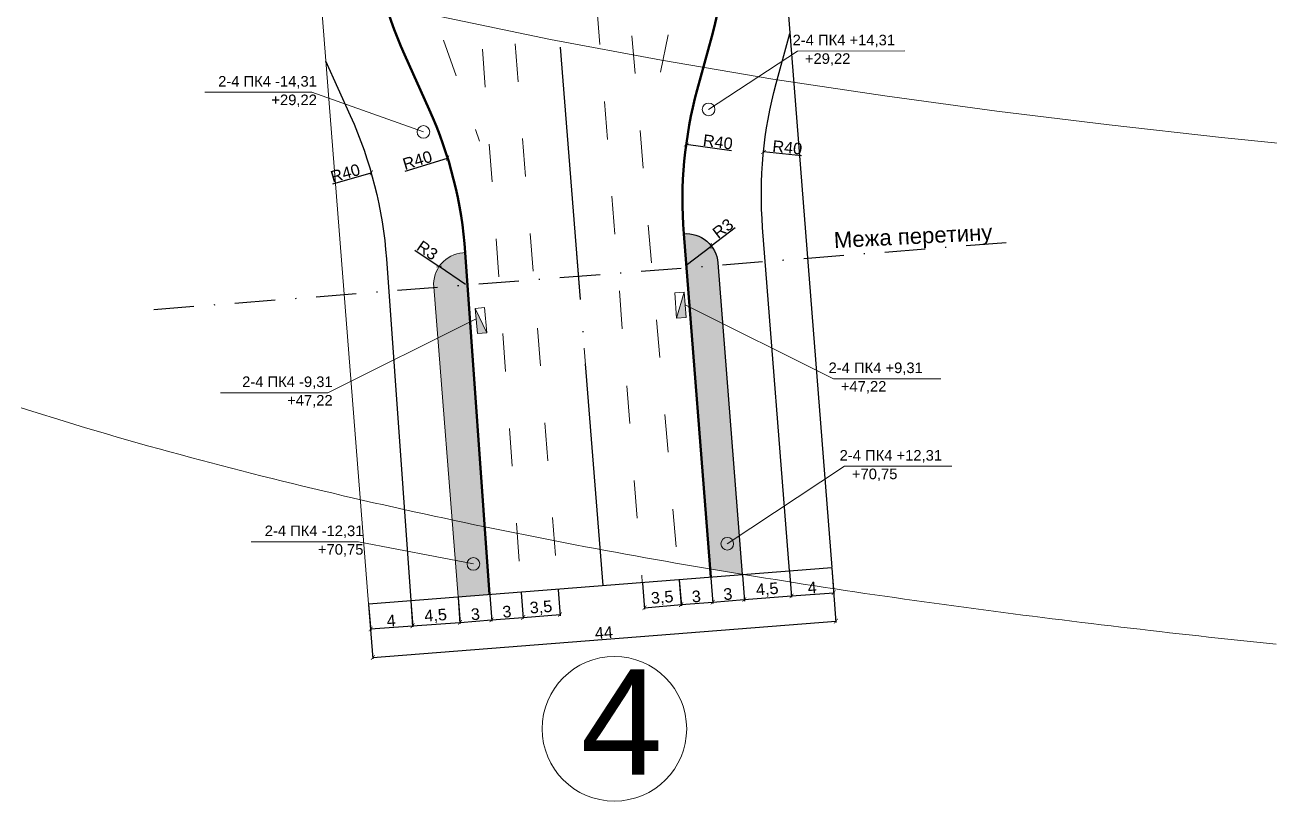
# Model space of a CAD drawing. Header units: millimetres. Extents: x -2123 to 5424, y -1286 to 835.
# Drawn here: x 1735.7 to 1853.5, y -223.3 to -149.8 of the extents above; entities that cross this region are included whole.
import ezdxf

# ---------------------------------------------------------------- set-up
doc = ezdxf.new("R2010")
doc.units = ezdxf.units.MM
for name, pattern in [('ACAD_ISO03W100', [30, 12, -18]), ('ACAD_ISO04W100', [30, 24, -3, 0, -3]), ('DASHDOT', [25.4, 12.7, -6.35, 0, -6.35])]:
    doc.linetypes.add(name, pattern=pattern)
doc.layers.get('0').update_dxf_attribs({"lineweight": 15})
for name, color, linetype, lineweight in [('1 Відмітки', 7, 'Continuous', 25), ('вертикалка', 6, 'Continuous', 15), ('Горизонталі', 7, 'Continuous', 18), ('Дор. Розм.', 7, 'Continuous', 50), ('дорога', 126, 'Continuous', 25), ('поздовжній профіль', 250, 'Continuous', 15), ('Позначки Наталії Симочко_Ном._пера__7', 7, 'Continuous', 18), ('Текст', 7, 'Continuous', 15)]:
    doc.layers.add(name, color=color, linetype=linetype, lineweight=lineweight)
doc.layers.add('Вісь', color=170, linetype='ACAD_ISO04W100')
doc.layers.add('Осі', color=164, linetype='Continuous')
doc.layers.add('Озелення', color=7, linetype='Continuous', lineweight=15, true_color=0x2bad00)
doc.styles.get("Standard").update_dxf_attribs({"font": 'arial.ttf'})
doc.styles.add('СГЕНЕРИР_СТИЛЬ_1', font='arial.ttf')
doc.dimstyles.new('Переход', dxfattribs={"dimscale": 0.1, "dimtxt": 11, "dimasz": 4, "dimexe": 1.25, "dimexo": 0.625, "dimgap": 0.9, "dimtad": 1, "dimtxsty": 'Standard', "dimblk": 'ARCHTICK', "dimcen": 2.5, "dimadec": 0, "dimazin": 0, "dimtfac": 1, "dimtmove": 0, "dimatfit": 3, "dimldrblk": 'ARCHTICK', "dimfxl": 1, "dimarcsym": 0})

# ---------------------------------------------------------------- blocks, each defined once
blk = doc.blocks.new('_ArchTick')
at = {"color": 0, "linetype": 'ByBlock', "const_width": 0.15}
blk.add_lwpolyline([(-0.5, -0.5), (0.5, 0.5)], dxfattribs=at)
blk = doc.blocks.new('*D745')
at = {"layer": 'Defpoints', "color": 0, "lineweight": 20, "transparency": 16777216}
for p in [(1768.23, -204.65), (1772.22, -204.33), (1772.4, -206.71)]:
    blk.add_point(p, dxfattribs=at)
at = {"layer": 'вертикалка', "color": 0, "lineweight": -2, "transparency": 16777216}
for p, q in [((1768.23, -204.71), (1768.43, -207.15)), ((1772.22, -204.39), (1772.41, -206.83)), ((1768.42, -207.02), (1772.4, -206.71))]:
    blk.add_line(p, q, dxfattribs=at)
at = {"layer": 'вертикалка', "color": 0, "lineweight": -2, "transparency": 16777216, "xscale": 0.4, "yscale": 0.4, "zscale": 0.4}
for p, rotation in [((1768.42, -207.02), 184.4926593812936), ((1772.4, -206.71), 4.492659381293628)]:
    blk.add_blockref('_ArchTick', p, dxfattribs=dict(at, rotation=rotation))
at = {"layer": 'вертикалка', "color": 0, "lineweight": 20, "transparency": 16777216, "insert": (1770.36, -206.23), "char_height": 1.1, "attachment_point": 5, "rotation": 4.4927}
blk.add_mtext('4', dxfattribs=at)
blk = doc.blocks.new('*D746')
at = {"layer": 'Defpoints', "color": 0, "lineweight": 20, "transparency": 16777216}
for p in [(1772.22, -204.3), (1776.7, -203.98), (1776.88, -206.39)]:
    blk.add_point(p, dxfattribs=at)
at = {"layer": 'вертикалка', "color": 0, "lineweight": -2, "transparency": 16777216}
for p, q in [((1772.22, -204.36), (1772.4, -206.83)), ((1776.71, -204.04), (1776.88, -206.51)), ((1772.39, -206.71), (1776.88, -206.39))]:
    blk.add_line(p, q, dxfattribs=at)
at = {"layer": 'вертикалка', "color": 0, "lineweight": -2, "transparency": 16777216, "xscale": 0.4, "yscale": 0.4, "zscale": 0.4}
for p, rotation in [((1776.88, -206.39), 4.074250877712256), ((1772.39, -206.71), 184.0742508777122)]:
    blk.add_blockref('_ArchTick', p, dxfattribs=dict(at, rotation=rotation))
at = {"layer": 'вертикалка', "color": 0, "lineweight": 20, "transparency": 16777216, "insert": (1774.58, -205.8), "char_height": 1.1, "attachment_point": 5, "rotation": 4.0743}
blk.add_mtext('4,5', dxfattribs=at)
blk = doc.blocks.new('*D747')
at = {"layer": 'Defpoints', "color": 0, "lineweight": 20, "transparency": 16777216}
for p in [(1779.69, -203.75), (1776.7, -203.98), (1779.88, -206.15)]:
    blk.add_point(p, dxfattribs=at)
at = {"layer": 'вертикалка', "color": 0, "lineweight": -2, "transparency": 16777216}
for p, q in [((1779.7, -203.81), (1779.89, -206.28)), ((1776.71, -204.04), (1776.9, -206.51)), ((1776.89, -206.39), (1779.88, -206.15))]:
    blk.add_line(p, q, dxfattribs=at)
at = {"layer": 'вертикалка', "color": 0, "lineweight": -2, "transparency": 16777216, "xscale": 0.4, "yscale": 0.4, "zscale": 0.4}
for p, rotation in [((1776.89, -206.39), 184.4926594338486), ((1779.88, -206.15), 4.492659433848631)]:
    blk.add_blockref('_ArchTick', p, dxfattribs=dict(at, rotation=rotation))
at = {"layer": 'вертикалка', "color": 0, "lineweight": 20, "transparency": 16777216, "insert": (1778.34, -205.62), "char_height": 1.1, "attachment_point": 5, "rotation": 4.4927}
blk.add_mtext('3', dxfattribs=at)
blk = doc.blocks.new('*D748')
at = {"layer": 'Defpoints', "color": 0, "lineweight": 20, "transparency": 16777216}
for p in [(1779.69, -203.75), (1782.69, -203.51), (1782.87, -205.92)]:
    blk.add_point(p, dxfattribs=at)
at = {"layer": 'вертикалка', "color": 0, "lineweight": -2, "transparency": 16777216}
for p, q in [((1779.7, -203.81), (1779.89, -206.28)), ((1782.69, -203.57), (1782.88, -206.04)), ((1779.88, -206.15), (1782.87, -205.92))]:
    blk.add_line(p, q, dxfattribs=at)
at = {"layer": 'вертикалка', "color": 0, "lineweight": -2, "transparency": 16777216, "xscale": 0.4, "yscale": 0.4, "zscale": 0.4}
for p, rotation in [((1779.88, -206.15), 184.4926593812931), ((1782.87, -205.92), 4.492659381293132)]:
    blk.add_blockref('_ArchTick', p, dxfattribs=dict(at, rotation=rotation))
at = {"layer": 'вертикалка', "color": 0, "lineweight": 20, "transparency": 16777216, "insert": (1781.33, -205.38), "char_height": 1.1, "attachment_point": 5, "rotation": 4.4927}
blk.add_mtext('3', dxfattribs=at)
blk = doc.blocks.new('*D749')
at = {"layer": 'Defpoints', "color": 0, "lineweight": 20, "transparency": 16777216}
for p in [(1782.69, -203.51), (1786.17, -203.24), (1786.36, -205.64)]:
    blk.add_point(p, dxfattribs=at)
at = {"layer": 'вертикалка', "color": 0, "lineweight": -2, "transparency": 16777216}
for p, q in [((1782.69, -203.57), (1782.88, -206.04)), ((1786.18, -203.3), (1786.37, -205.77)), ((1782.88, -205.92), (1786.36, -205.64))]:
    blk.add_line(p, q, dxfattribs=at)
at = {"layer": 'вертикалка', "color": 0, "lineweight": -2, "transparency": 16777216, "xscale": 0.4, "yscale": 0.4, "zscale": 0.4}
for p, rotation in [((1782.88, -205.92), 184.5115623272877), ((1786.36, -205.64), 4.511562327287682)]:
    blk.add_blockref('_ArchTick', p, dxfattribs=dict(at, rotation=rotation))
at = {"layer": 'вертикалка', "color": 0, "lineweight": 20, "transparency": 16777216, "insert": (1784.56, -205.03), "char_height": 1.1, "attachment_point": 5, "rotation": 4.5116}
blk.add_mtext('3,5', dxfattribs=at)
blk = doc.blocks.new('*D752')
at = {"layer": 'Defpoints', "color": 0, "lineweight": 20, "transparency": 16777216}
for p in [(1794.15, -202.61), (1797.64, -202.31), (1797.85, -204.71)]:
    blk.add_point(p, dxfattribs=at)
at = {"layer": 'вертикалка', "color": 0, "lineweight": -2, "transparency": 16777216}
for p, q in [((1794.16, -202.67), (1794.37, -205.14)), ((1797.64, -202.37), (1797.86, -204.83)), ((1794.36, -205.01), (1797.85, -204.71))]:
    blk.add_line(p, q, dxfattribs=at)
at = {"layer": 'вертикалка', "color": 0, "lineweight": -2, "transparency": 16777216, "xscale": 0.4, "yscale": 0.4, "zscale": 0.4}
for p, rotation in [((1794.36, -205.01), 184.9745238901662), ((1797.85, -204.71), 4.974523890166207)]:
    blk.add_blockref('_ArchTick', p, dxfattribs=dict(at, rotation=rotation))
at = {"layer": 'вертикалка', "color": 0, "lineweight": 20, "transparency": 16777216, "insert": (1796.04, -204.11), "char_height": 1.1, "attachment_point": 5, "rotation": 4.9745}
blk.add_mtext('3,5', dxfattribs=at)
blk = doc.blocks.new('*D753')
at = {"layer": 'Defpoints', "color": 0, "lineweight": 20, "transparency": 16777216}
for p in [(1797.64, -202.33), (1800.63, -202.1), (1800.82, -204.48)]:
    blk.add_point(p, dxfattribs=at)
at = {"layer": 'вертикалка', "color": 0, "lineweight": -2, "transparency": 16777216}
for p, q in [((1797.64, -202.4), (1797.84, -204.84)), ((1800.64, -202.16), (1800.83, -204.6)), ((1797.83, -204.71), (1800.82, -204.48))]:
    blk.add_line(p, q, dxfattribs=at)
at = {"layer": 'вертикалка', "color": 0, "lineweight": -2, "transparency": 16777216, "xscale": 0.4, "yscale": 0.4, "zscale": 0.4}
for p, rotation in [((1797.83, -204.71), 184.4926593813177), ((1800.82, -204.48), 4.492659381317775)]:
    blk.add_blockref('_ArchTick', p, dxfattribs=dict(at, rotation=rotation))
at = {"layer": 'вертикалка', "color": 0, "lineweight": 20, "transparency": 16777216, "insert": (1799.27, -203.94), "char_height": 1.1, "attachment_point": 5, "rotation": 4.4927}
blk.add_mtext('3', dxfattribs=at)
blk = doc.blocks.new('*D754')
at = {"layer": 'Defpoints', "color": 0, "lineweight": 20, "transparency": 16777216}
for p in [(1800.63, -202.1), (1803.62, -201.87), (1803.81, -204.24)]:
    blk.add_point(p, dxfattribs=at)
at = {"layer": 'вертикалка', "color": 0, "lineweight": -2, "transparency": 16777216}
for p, q in [((1800.64, -202.16), (1800.83, -204.6)), ((1803.63, -201.93), (1803.82, -204.37)), ((1800.82, -204.48), (1803.81, -204.24))]:
    blk.add_line(p, q, dxfattribs=at)
at = {"layer": 'вертикалка', "color": 0, "lineweight": -2, "transparency": 16777216, "xscale": 0.4, "yscale": 0.4, "zscale": 0.4}
for p, rotation in [((1800.82, -204.48), 184.4681231501093), ((1803.81, -204.24), 4.468123150109329)]:
    blk.add_blockref('_ArchTick', p, dxfattribs=dict(at, rotation=rotation))
at = {"layer": 'вертикалка', "color": 0, "lineweight": 20, "transparency": 16777216, "insert": (1802.26, -203.71), "char_height": 1.1, "attachment_point": 5, "rotation": 4.4681}
blk.add_mtext('3', dxfattribs=at)
blk = doc.blocks.new('*D755')
at = {"layer": 'Defpoints', "color": 0, "lineweight": 20, "transparency": 16777216}
for p in [(1808.11, -201.51), (1803.62, -201.87), (1808.29, -203.89)]:
    blk.add_point(p, dxfattribs=at)
at = {"layer": 'вертикалка', "color": 0, "lineweight": -2, "transparency": 16777216}
for p, q in [((1803.63, -201.93), (1803.82, -204.37)), ((1808.11, -201.57), (1808.3, -204.01)), ((1803.81, -204.24), (1808.29, -203.89))]:
    blk.add_line(p, q, dxfattribs=at)
at = {"layer": 'вертикалка', "color": 0, "lineweight": -2, "transparency": 16777216, "xscale": 0.4, "yscale": 0.4, "zscale": 0.4}
for p, rotation in [((1808.29, -203.89), 4.492659381293272), ((1803.81, -204.24), 184.4926593812932)]:
    blk.add_blockref('_ArchTick', p, dxfattribs=dict(at, rotation=rotation))
at = {"layer": 'вертикалка', "color": 0, "lineweight": 20, "transparency": 16777216, "insert": (1805.99, -203.32), "char_height": 1.1, "attachment_point": 5, "rotation": 4.4927}
blk.add_mtext('4,5', dxfattribs=at)
blk = doc.blocks.new('*D756')
at = {"layer": 'Defpoints', "color": 0, "lineweight": 20, "transparency": 16777216}
for p in [(1808.11, -201.51), (1812.1, -201.2), (1812.28, -203.58)]:
    blk.add_point(p, dxfattribs=at)
at = {"layer": 'вертикалка', "color": 0, "lineweight": -2, "transparency": 16777216}
for p, q in [((1812.1, -201.26), (1812.29, -203.7)), ((1808.11, -201.57), (1808.3, -204.01)), ((1808.29, -203.89), (1812.28, -203.58))]:
    blk.add_line(p, q, dxfattribs=at)
at = {"layer": 'вертикалка', "color": 0, "lineweight": -2, "transparency": 16777216, "xscale": 0.4, "yscale": 0.4, "zscale": 0.4}
for p, rotation in [((1808.29, -203.89), 184.4926593812935), ((1812.28, -203.58), 4.49265938129345)]:
    blk.add_blockref('_ArchTick', p, dxfattribs=dict(at, rotation=rotation))
at = {"layer": 'вертикалка', "color": 0, "lineweight": 20, "transparency": 16777216, "insert": (1810.24, -203.1), "char_height": 1.1, "attachment_point": 5, "rotation": 4.4927}
blk.add_mtext('4', dxfattribs=at)
blk = doc.blocks.new('*D757')
at = {"layer": 'Defpoints', "color": 0, "lineweight": 20, "transparency": 16777216}
for p in [(1812.1, -201.2), (1768.23, -204.65), (1812.49, -206.27)]:
    blk.add_point(p, dxfattribs=at)
at = {"layer": 'вертикалка', "color": 0, "lineweight": -2, "transparency": 16777216}
for p, q in [((1812.1, -201.26), (1812.5, -206.4)), ((1768.23, -204.71), (1768.64, -209.84)), ((1768.63, -209.72), (1812.49, -206.27))]:
    blk.add_line(p, q, dxfattribs=at)
at = {"layer": 'вертикалка', "color": 0, "lineweight": -2, "transparency": 16777216, "xscale": 0.4, "yscale": 0.4, "zscale": 0.4}
for p, rotation in [((1812.49, -206.27), 4.492659381292509), ((1768.63, -209.72), 184.4926593812925)]:
    blk.add_blockref('_ArchTick', p, dxfattribs=dict(at, rotation=rotation))
at = {"layer": 'вертикалка', "color": 0, "lineweight": 20, "transparency": 16777216, "insert": (1790.51, -207.36), "char_height": 1.1, "attachment_point": 5, "rotation": 4.4927}
blk.add_mtext('44', dxfattribs=at)
blk = doc.blocks.new('*D776')
at = {"layer": 'Defpoints', "color": 0, "transparency": 16777216}
for p in [(1774.91, -172.7), (1777.39, -174.39)]:
    blk.add_point(p, dxfattribs=at)
at = {"layer": 'вертикалка', "color": 0, "lineweight": -2, "transparency": 16777216}
for p in [(1772.61, -171.15), (1777.39, -174.39)]:
    blk.add_line(p, (1774.91, -172.7), dxfattribs=at)
at = {"layer": 'вертикалка', "color": 0, "lineweight": -2, "transparency": 16777216, "xscale": 0.4, "yscale": 0.4, "zscale": 0.4, "rotation": 325.8332558676526}
blk.add_blockref('_ArchTick', (1774.91, -172.7), dxfattribs=at)
at = {"layer": 'вертикалка', "color": 0, "lineweight": 20, "transparency": 16777216, "insert": (1773.79, -171.16), "char_height": 1.1, "attachment_point": 5, "rotation": 325.8333}
blk.add_mtext('R3', dxfattribs=at)
blk = doc.blocks.new('*D777')
at = {"layer": 'Defpoints', "color": 0, "transparency": 16777216}
for p in [(1800.69, -170.75), (1798.31, -172.57)]:
    blk.add_point(p, dxfattribs=at)
at = {"layer": 'вертикалка', "color": 0, "lineweight": -2, "transparency": 16777216}
for p in [(1802.96, -169.02), (1798.31, -172.57)]:
    blk.add_line(p, (1800.69, -170.75), dxfattribs=at)
at = {"layer": 'вертикалка', "color": 0, "lineweight": -2, "transparency": 16777216, "xscale": 0.4, "yscale": 0.4, "zscale": 0.4, "rotation": 217.4042619990289}
blk.add_blockref('_ArchTick', (1800.69, -170.75), dxfattribs=at)
at = {"layer": 'вертикалка', "color": 0, "lineweight": 20, "transparency": 16777216, "insert": (1801.79, -169.09), "char_height": 1.1, "attachment_point": 5, "rotation": 37.4043}
blk.add_mtext('R3', dxfattribs=at)
blk = doc.blocks.new('*D778')
at = {"layer": 'Defpoints', "color": 0, "transparency": 16777216}
for p in [(1768.48, -163.82), (1730.01, -174.81)]:
    blk.add_point(p, dxfattribs=at)
at = {"layer": 'вертикалка', "color": 0, "lineweight": -2, "transparency": 16777216}
blk.add_line((1764.85, -164.86), (1768.48, -163.82), dxfattribs=at)
at = {"layer": 'вертикалка', "color": 0, "lineweight": -2, "transparency": 16777216, "xscale": 0.4, "yscale": 0.4, "zscale": 0.4, "rotation": 15.93849663615194}
blk.add_blockref('_ArchTick', (1768.48, -163.82), dxfattribs=at)
at = {"layer": 'вертикалка', "color": 0, "lineweight": 20, "transparency": 16777216, "insert": (1766.02, -163.85), "char_height": 1.1, "attachment_point": 5, "rotation": 15.9385}
blk.add_mtext('R40', dxfattribs=at)
blk = doc.blocks.new('*D779')
at = {"layer": 'Defpoints', "color": 0, "transparency": 16777216}
for p in [(1805.63, -161.84), (1845.43, -165.86)]:
    blk.add_point(p, dxfattribs=at)
at = {"layer": 'вертикалка', "color": 0, "lineweight": -2, "transparency": 16777216}
blk.add_line((1809.22, -162.21), (1805.63, -161.84), dxfattribs=at)
at = {"layer": 'вертикалка', "color": 0, "lineweight": -2, "transparency": 16777216, "xscale": 0.4, "yscale": 0.4, "zscale": 0.4, "rotation": 174.2344956196553}
blk.add_blockref('_ArchTick', (1805.63, -161.84), dxfattribs=at)
at = {"layer": 'вертикалка', "color": 0, "lineweight": 20, "transparency": 16777216, "insert": (1807.89, -161.42), "char_height": 1.1, "attachment_point": 5, "rotation": 354.2345}
blk.add_mtext('R40', dxfattribs=at)
blk = doc.blocks.new('*D780')
at = {"layer": 'Defpoints', "color": 0, "transparency": 16777216}
for p in [(1798.31, -161.15), (1837.95, -166.45)]:
    blk.add_point(p, dxfattribs=at)
at = {"layer": 'вертикалка', "color": 0, "lineweight": -2, "transparency": 16777216}
blk.add_line((1802.61, -161.73), (1798.31, -161.15), dxfattribs=at)
at = {"layer": 'вертикалка', "color": 0, "lineweight": -2, "transparency": 16777216, "xscale": 0.4, "yscale": 0.4, "zscale": 0.4, "rotation": 172.3906218034746}
blk.add_blockref('_ArchTick', (1798.31, -161.15), dxfattribs=at)
at = {"layer": 'вертикалка', "color": 0, "lineweight": 20, "transparency": 16777216, "insert": (1801.31, -160.9), "char_height": 1.1, "attachment_point": 5, "rotation": 352.3906}
blk.add_mtext('R40', dxfattribs=at)
blk = doc.blocks.new('*D781')
at = {"layer": 'Defpoints', "color": 0, "transparency": 16777216}
for p in [(1775.71, -162.43), (1737.49, -174.22)]:
    blk.add_point(p, dxfattribs=at)
at = {"layer": 'вертикалка', "color": 0, "lineweight": -2, "transparency": 16777216}
blk.add_line((1771.7, -163.67), (1775.71, -162.43), dxfattribs=at)
at = {"layer": 'вертикалка', "color": 0, "lineweight": -2, "transparency": 16777216, "xscale": 0.4, "yscale": 0.4, "zscale": 0.4, "rotation": 17.14514775787028}
blk.add_blockref('_ArchTick', (1775.71, -162.43), dxfattribs=at)
at = {"layer": 'вертикалка', "color": 0, "lineweight": 20, "transparency": 16777216, "insert": (1772.85, -162.63), "char_height": 1.1, "attachment_point": 5, "rotation": 17.1451}
blk.add_mtext('R40', dxfattribs=at)
blk = doc.blocks.new('столб')
at = {"layer": 'поздовжній профіль', "color": 160}
for points in [[(-500, 0, 0, 0, 0), (-1000, 0, 350, 0, 0), (-1700, 0, 0, 0, 0)], [(500, 0, 0, 0, 0), (1000, 0, 350, 0, 0), (1700, 0, 0, 0, 0)]]:
    blk.add_lwpolyline(points, format="xyseb", dxfattribs=at)
blk.add_circle((0, 0), 500, dxfattribs=at)

msp = doc.modelspace()

# ---------------------------------------------------------------- hatches: boundary and pattern name
at = {"layer": 'вертикалка'}
h = msp.add_hatch(color=0, dxfattribs=at)
h.dxf.hatch_style = 1
h.paths.add_polyline_path([(1798.126, -175.133), (1798.296, -177.527), (1797.398, -177.591)])
h = msp.add_hatch(color=0, dxfattribs=at)
h.dxf.hatch_style = 1
h.paths.add_polyline_path([(1778.319, -176.659), (1778.528, -179.05), (1779.425, -178.971)])
at = {"layer": 'Озелення', "lineweight": 20}
h = msp.add_hatch(dxfattribs=at)
h.set_pattern_fill('GRASS', color=0, scale=0.1)
h.paths.add_polyline_path([(1595.841, 42.076), (1581.276, 42.092), (1581.035, 40.819), (1580.766, 39.29), (1580.515, 37.744), (1580.418, 37.093), (1598.835, 37.072), (1598.837, 39.072, 0.4142136)])
h.paths.add_polyline_path([(1581.276, 42.092), (1579.535, 42.094), (1579.529, 37.094), (1580.418, 37.093), (1580.515, 37.744), (1580.766, 39.29), (1581.035, 40.819)])
h.paths.add_polyline_path([(1624.83, 21.03), (1625.028, 22.043), (1579.512, 22.094), (1579.506, 17.094), (1624.745, 17.043)])
h.paths.add_polyline_path([(1649.878, 19.436, -0.4145469), (1652.386, 21.94), (1640.351, 21.965), (1639.374, 20.483, -0.2521436), (1639.644, 19.982, -1), (1638.444, 19.982, -0.5972608), (1639.374, 20.483), (1640.391, 22.025), (1625.028, 22.043), (1624.83, 21.03), (1624.745, 17.043), (1651.751, 17.012, -0.3413729)])
h.paths.add_polyline_path([(1660.449, 22.002), (1640.391, 22.025), (1640.351, 21.965), (1652.386, 21.94, 0.4145469), (1649.878, 19.436, 0.3413729), (1651.751, 17.012), (1660.625, 17.002, -0.2963597), (1660.476, 17.23)])
h.paths.add_polyline_path([(1663.815, 19.999), (1663.818, 21.999), (1660.949, 22.002), (1660.962, 19.608, -1.0028232), (1661.962, 19.61, -0.9971848), (1660.962, 19.608), (1660.976, 17.233, -0.2999659), (1660.826, 17.002, 0.4128913)])
h.paths.add_polyline_path([(1801.302, -172.339, 0.4142136), (1798.076, -169.584), (1800.571, -201.333), (1801.096, -201.421), (1802.042, -201.58), (1802.988, -201.736), (1803.62, -201.84)])
h.paths.add_polyline_path([(1777.389, -171.378), (1777.153, -171.397, 0.4142136), (1774.397, -174.623), (1776.131, -196.693), (1776.357, -196.742), (1777.313, -196.944), (1778.269, -197.144), (1779.225, -197.342), (1779.238, -197.344)])
h.paths.add_polyline_path([(1779.238, -197.345), (1778.269, -197.144), (1777.313, -196.944), (1776.357, -196.742), (1776.131, -196.693), (1776.704, -203.98), (1779.694, -203.745)])
h.paths.add_polyline_path([(1994.689, 21.692), (1940.412, 21.754), (1940.41, 19.754, 0.4142136), (1943.406, 16.751), (1994.684, 16.692)])
h.paths.add_polyline_path([(1994.712, 41.692), (1907.341, 41.792), (1903.632, 41.004), (1898.312, 40.062), (1892.865, 39.018), (1890.065, 38.369), (1887.198, 37.588), (1884.807, 36.817), (1994.706, 36.692)])

# ---------------------------------------------------------------- linework, layer by layer
at = {"layer": 'вертикалка', "color": 0}
for p, q in [((1798.126, -175.133, 200), (1797.398, -177.591, 200)), ((1778.319, -176.659, 200), (1779.425, -178.971, 200))]:
    msp.add_line(p, q, dxfattribs=at)
at = {"layer": 'вертикалка', "color": 0, "elevation": 200}
for points in [[(1798.296, -177.527), (1797.398, -177.591), (1797.228, -175.197), (1798.126, -175.133)], [(1778.528, -179.05), (1779.425, -178.971), (1779.216, -176.58), (1778.319, -176.659)]]:
    msp.add_lwpolyline(points, close=True, dxfattribs=at)
at = {"layer": 'Вісь', "color": 18, "true_color": 0x000000}
msp.add_lwpolyline([(1753.074, 268.177), (1790.418, -202.902)], dxfattribs=at)
at = {"layer": 'Горизонталі'}
msp.add_lwpolyline([(1859.676, -161.554), (1849.02, -160.463), (1838.37, -159.276), (1827.734, -157.973), (1817.119, -156.533), (1806.531, -154.936), (1795.978, -153.162), (1785.466, -151.191), (1775.003, -149.003), (1764.596, -146.577), (1754.254, -143.889), (1744.004, -140.861), (1733.884, -137.391), (1723.929, -133.378), (1714.179, -128.727), (1704.693, -123.42), (1695.546, -117.489), (1686.81, -110.963), (1678.56, -103.876), (1670.869, -96.258), (1663.81, -88.142), (1657.457, -79.557)], dxfattribs=at)
at = {"layer": 'Горизонталі', "elevation": 205}
msp.add_lwpolyline([(1854.197, -208.472), (1853.282, -208.375), (1852.367, -208.278), (1851.45, -208.181), (1850.533, -208.082), (1849.616, -207.983), (1848.698, -207.883), (1847.779, -207.782), (1846.859, -207.68), (1845.939, -207.578), (1845.018, -207.475), (1844.097, -207.37), (1843.174, -207.265), (1842.252, -207.159), (1841.328, -207.052), (1840.405, -206.945), (1839.48, -206.836), (1838.555, -206.726), (1837.629, -206.616), (1836.703, -206.504), (1835.776, -206.392), (1834.848, -206.278), (1833.92, -206.164), (1832.99, -206.048), (1832.06, -205.932), (1831.13, -205.814), (1830.2, -205.695), (1829.269, -205.576), (1828.337, -205.455), (1827.405, -205.333), (1826.473, -205.21), (1825.54, -205.086), (1824.606, -204.961), (1823.672, -204.835), (1822.737, -204.707), (1821.801, -204.578), (1820.865, -204.448), (1819.929, -204.317), (1818.992, -204.185), (1818.055, -204.052), (1817.117, -203.917), (1816.178, -203.781), (1815.239, -203.643), (1814.3, -203.505), (1813.36, -203.365), (1812.419, -203.224), (1811.478, -203.081), (1810.537, -202.937), (1809.595, -202.792), (1808.652, -202.646), (1807.709, -202.498), (1806.766, -202.348), (1805.822, -202.197), (1804.878, -202.045), (1803.933, -201.891), (1802.988, -201.736), (1802.042, -201.58), (1801.096, -201.421), (1800.15, -201.262), (1799.203, -201.101), (1798.255, -200.938), (1797.308, -200.774), (1796.359, -200.608), (1795.411, -200.441), (1794.462, -200.272), (1793.512, -200.101), (1792.562, -199.929), (1791.612, -199.755), (1790.661, -199.58), (1789.71, -199.403), (1788.759, -199.224), (1787.807, -199.044), (1786.855, -198.862), (1785.902, -198.678), (1784.95, -198.492), (1783.996, -198.305), (1783.043, -198.116), (1782.089, -197.925), (1781.134, -197.732), (1780.18, -197.538), (1779.225, -197.342), (1778.269, -197.144), (1777.313, -196.944), (1776.357, -196.742), (1775.401, -196.538), (1774.444, -196.332), (1773.488, -196.125), (1772.53, -195.915), (1771.573, -195.704), (1770.615, -195.491), (1769.657, -195.275), (1768.698, -195.058), (1767.74, -194.839), (1766.781, -194.617), (1765.822, -194.394), (1764.862, -194.169), (1763.903, -193.941), (1762.943, -193.712), (1761.983, -193.48), (1761.022, -193.246), (1760.061, -193.011), (1759.1, -192.773), (1758.139, -192.532), (1757.177, -192.29), (1756.213, -192.045), (1755.246, -191.797), (1754.276, -191.545), (1753.303, -191.291), (1752.327, -191.033), (1751.348, -190.772), (1750.367, -190.508), (1749.382, -190.24), (1748.394, -189.968), (1747.404, -189.693), (1746.411, -189.414), (1745.415, -189.131), (1744.416, -188.844), (1743.414, -188.553), (1742.41, -188.258), (1741.403, -187.959), (1740.394, -187.656), (1739.382, -187.348), (1738.367, -187.036), (1737.35, -186.719), (1736.331, -186.397), (1735.309, -186.071)], dxfattribs=at)
at = {"layer": 'Дор. Розм.', "color": 18, "true_color": 0x000000}
for points in [[(1800.631, -202.1), (1798.076, -169.584, -0.0861799), (1799.354, -155.956), (1800.73, -150.897, 0.0860988), (1802.009, -137.282), (1795.965, -60.045, -0.2220612), (1807.845, -28.338), (1847.369, 10.396, -0.196584), (1875.412, 21.828), (1885.412, 21.817)], [(1767.331, -128.183), (1768.246, -139.449, 0.0856233), (1771.635, -152.62), (1773.97, -157.813, -0.088113), (1777.389, -171.378), (1779.694, -203.745)]]:
    msp.add_lwpolyline(points, format="xyb", dxfattribs=at)
at = {"layer": 'дорога', "color": 18, "true_color": 0x000000}
for points in [[(1799.997, -47.223), (1812.096, -201.199)], [(1768.23, -204.646), (1812.096, -201.199)]]:
    msp.add_lwpolyline(points, dxfattribs=at)
at = {"layer": 'дорога', "color": 18, "lineweight": 20, "true_color": 0x000000}
msp.add_lwpolyline([(1756.427, -54.727), (1768.23, -204.646)], dxfattribs=at)
at = {"layer": 'дорога', "color": 18, "true_color": 0x000000}
for points in [[(1808.108, -201.513), (1805.553, -168.996, -0.0861799), (1806.831, -155.369), (1808.122, -150.622)], [(1764.158, -153.208), (1766.493, -158.401, -0.088113), (1769.912, -171.966), (1772.217, -204.333)], [(1798.076, -169.584), (1798.076, -169.584, -0.4142136), (1801.302, -172.339), (1803.622, -201.865)]]:
    msp.add_lwpolyline(points, format="xyb", dxfattribs=at)
at = {"layer": 'дорога', "color": 18, "lineweight": 20, "true_color": 0x000000}
msp.add_lwpolyline([(1777.389, -171.378), (1777.153, -171.397, 0.4142136), (1774.397, -174.623), (1776.704, -203.98)], format="xyb", dxfattribs=at)
at = {"layer": 'Осі', "color": 18, "linetype": 'ACAD_ISO03W100', "lineweight": 20, "ltscale": 0.3, "true_color": 0x000000, "elevation": 205}
msp.add_lwpolyline([(1753.074, 268.177), (1790.418, -202.902)], dxfattribs=at)
at = {"layer": 'Осі', "color": 18, "linetype": 'ACAD_ISO03W100', "lineweight": 20, "ltscale": 0.3, "true_color": 0x000000}
for points in [[(1771.493, 85.19), (1794.15, -202.609)], [(1772.19, -25.998), (1786.174, -203.236)], [(1792.376, -141.87), (1797.639, -202.334)], [(1798.4, -141.942), (1795.127, -157.999)], [(1772.333, -142.76), (1778.723, -160.818)], [(1778.383, -143.137), (1782.685, -203.511)]]:
    msp.add_lwpolyline(points, dxfattribs=at)
at = {"layer": 'Позначки Наталії Симочко_Ном._пера__7', "color": 7, "linetype": 'Continuous', "lineweight": 18}
for points in [[(1800.431, -157.807), (1808.861, -152.282), (1819.012, -152.281)], [(1773.425, -159.948), (1762.858, -156.189), (1752.706, -156.189)], [(1798.211, -176.33), (1812.268, -183.323), (1822.419, -183.322)], [(1778.406, -177.652), (1764.349, -184.645), (1754.198, -184.644)], [(1802.206, -198.952), (1813.314, -191.615), (1823.465, -191.614)], [(1778.155, -200.859), (1767.267, -198.764), (1757.116, -198.763)]]:
    msp.add_lwpolyline(points, dxfattribs=at)
at = {"layer": 'Текст', "color": 0, "linetype": 'DASHDOT', "lineweight": 30, "ltscale": 0.3}
msp.add_line((1828.634, -170.446), (1747.562, -176.816), dxfattribs=at)
at = {"layer": 'Текст', "color": 18, "lineweight": 20, "true_color": 0x000000}
msp.add_circle((1791.51, -216.473, -6.649), 6.847, dxfattribs=at)

# ---------------------------------------------------------------- block references
at = {"color": 0, "yscale": 0.001200000000244472, "zscale": 0.001200000000244472}
for p, xscale, rotation in [((1800.431, -157.807), -0.001200000000244472, 76.53593896313193), ((1773.425, -159.948), 0.001200000000244472, 292.5291184552418), ((1802.206, -198.952), -0.001200000000244472, 93.71634862584112), ((1778.155, -200.859), 0.001200000000244472, 275.3487087925325)]:
    msp.add_blockref('столб', p, dxfattribs=dict(at, xscale=xscale, rotation=rotation))

# ---------------------------------------------------------------- texts
at = {"layer": '1 Відмітки', "color": 0, "insert": (1827.265, -168.674), "char_height": 1.5, "attachment_point": 3, "rotation": 2.95597}
msp.add_mtext_dynamic_manual_height_columns('Межа перетину', width=15.12378, gutter_width=12.5, heights=[0], dxfattribs=at)
at = {"layer": 'Позначки Наталії Симочко_Ном._пера__7', "color": 7, "linetype": 'Continuous', "lineweight": 18, "char_height": 1, "line_spacing_factor": 1.053334, "style": 'СГЕНЕРИР_СТИЛЬ_1'}
for s, insert, attachment_point in [('\\A1;{\\pql;\\fArial|b0|i0|c204|p38;2-4 ПК4 +\\fArial|b0|i0|c204|p38;14\\fArial|b0|i0|c204|p38;,31\\P\\pql;\\fArial|b0|i0|c204|p38;   +\\fArial|b0|i0|c204|p38;29\\fArial|b0|i0|c204|p38;,22}', (1808.391, -150.743), 1), ('\\A1;{\\pqr;\\fArial|b0|i0|c204|p38;2-4 ПК4 -14,31\\P\\pqr;\\fArial|b0|i0|c204|p38;   +\\fArial|b0|i0|c204|p38;29\\fArial|b0|i0|c204|p38;,22}', (1763.328, -154.651), 3), ('\\A1;{\\pql;\\fArial|b0|i0|c204|p38;2-4 ПК4 \\fArial|b0|i0|c204|p38;+\\fArial|b0|i0|c204|p38;9,31\\P\\pql;\\fArial|b0|i0|c204|p38;   +47,22}', (1811.798, -181.784), 1), ('\\A1;{\\pqr;\\fArial|b0|i0|c204|p38;2-4 ПК4 -9,31\\P\\pqr;\\fArial|b0|i0|c204|p38;   +\\fArial|b0|i0|c204|p38;47\\fArial|b0|i0|c204|p38;,22}', (1764.819, -183.106), 3), ('\\A1;{\\pql;\\fArial|b0|i0|c204|p38;2-4 ПК4 +12,31\\P\\pql;\\fArial|b0|i0|c204|p38;   +\\fArial|b0|i0|c204|p38;70\\fArial|b0|i0|c204|p38;,\\fArial|b0|i0|c204|p38;75}', (1812.844, -190.076), 1), ('\\A1;{\\pqr;\\fArial|b0|i0|c204|p38;2-4 ПК4 \\fArial|b0|i0|c204|p38;-\\fArial|b0|i0|c204|p38;12,31\\P\\pqr;\\fArial|b0|i0|c204|p38;   +70,75}', (1767.737, -197.225), 3)]:
    msp.add_mtext(s, dxfattribs=dict(at, insert=insert, attachment_point=attachment_point))
at = {"layer": 'Текст', "color": 18, "true_color": 0x000000, "insert": (1788.324, -210.827, -6.649), "char_height": 10, "attachment_point": 1}
msp.add_mtext_dynamic_manual_height_columns('4', width=4.68276, gutter_width=12.5, heights=[0], dxfattribs=at)

# ---------------------------------------------------------------- dimensions: what is measured, and where the dimension line sits
at = {"layer": 'вертикалка', "color": 5, "lineweight": 20}
for center, mpoint, picture, middle in [((1837.953, -166.45), (1798.305, -161.154), '*D780', (1801.223, -161.543)), ((1845.43, -165.863), (1805.632, -161.845), '*D779', (1807.824, -162.066)), ((1737.49, -174.22), (1775.712, -162.429), '*D781', (1773.041, -163.253)), ((1730.013, -174.808), (1768.475, -163.824), '*D778', (1766.2, -164.474)), ((1798.311, -172.574), (1800.694, -170.752), '*D777', (1802.188, -169.61)), ((1777.388, -174.388), (1774.905, -172.703), '*D776', (1773.422, -171.696))]:
    dim = msp.add_radius_dim(center=center, mpoint=mpoint, dimstyle='Переход', dxfattribs=at)
    dim.commit()
    dim.dimension.update_dxf_attribs({"geometry": picture, "text_midpoint": middle, "dimtype": 164})
dim = msp.add_linear_dim(base=(1812.494, -206.273), p1=(1768.23, -204.646), p2=(1812.096, -201.199), angle=4.49266, dimstyle='Переход', dxfattribs=at)
dim.commit()
dim.dimension.update_dxf_attribs({"geometry": '*D757', "text_midpoint": (1790.561, -207.997), "dimtype": 161})
for p1, p2, distance, picture, middle in [((1803.622, -201.865), (1808.108, -201.513), -2.385, '*D755', (1805.993, -203.32)), ((1808.108, -201.513), (1812.096, -201.199), -2.385, '*D756', (1810.238, -203.096)), ((1794.15, -202.609), (1797.637, -202.306), -2.413, '*D752', (1796.037, -204.113)), ((1797.639, -202.334), (1800.631, -202.099), -2.385, '*D753', (1799.271, -203.944)), ((1800.631, -202.099), (1803.622, -201.865), -2.385, '*D754', (1802.261, -203.71)), ((1776.704, -203.98), (1779.694, -203.745), -2.415, '*D747', (1778.337, -205.62)), ((1779.694, -203.745), (1782.685, -203.51), -2.415, '*D748', (1781.328, -205.385)), ((1782.685, -203.511), (1786.174, -203.236), -2.413, '*D749', (1784.561, -205.031)), ((1768.23, -204.646), (1772.217, -204.333), -2.382, '*D745', (1770.36, -206.226)), ((1772.215, -204.3), (1776.704, -203.98), -2.415, '*D746', (1774.578, -205.802))]:
    dim = msp.add_aligned_dim(p1=p1, p2=p2, distance=distance, dimstyle='Переход', dxfattribs=at)
    dim.commit()
    dim.dimension.update_dxf_attribs({"geometry": picture, "text_midpoint": middle})

doc.saveas('drawing.dxf')
